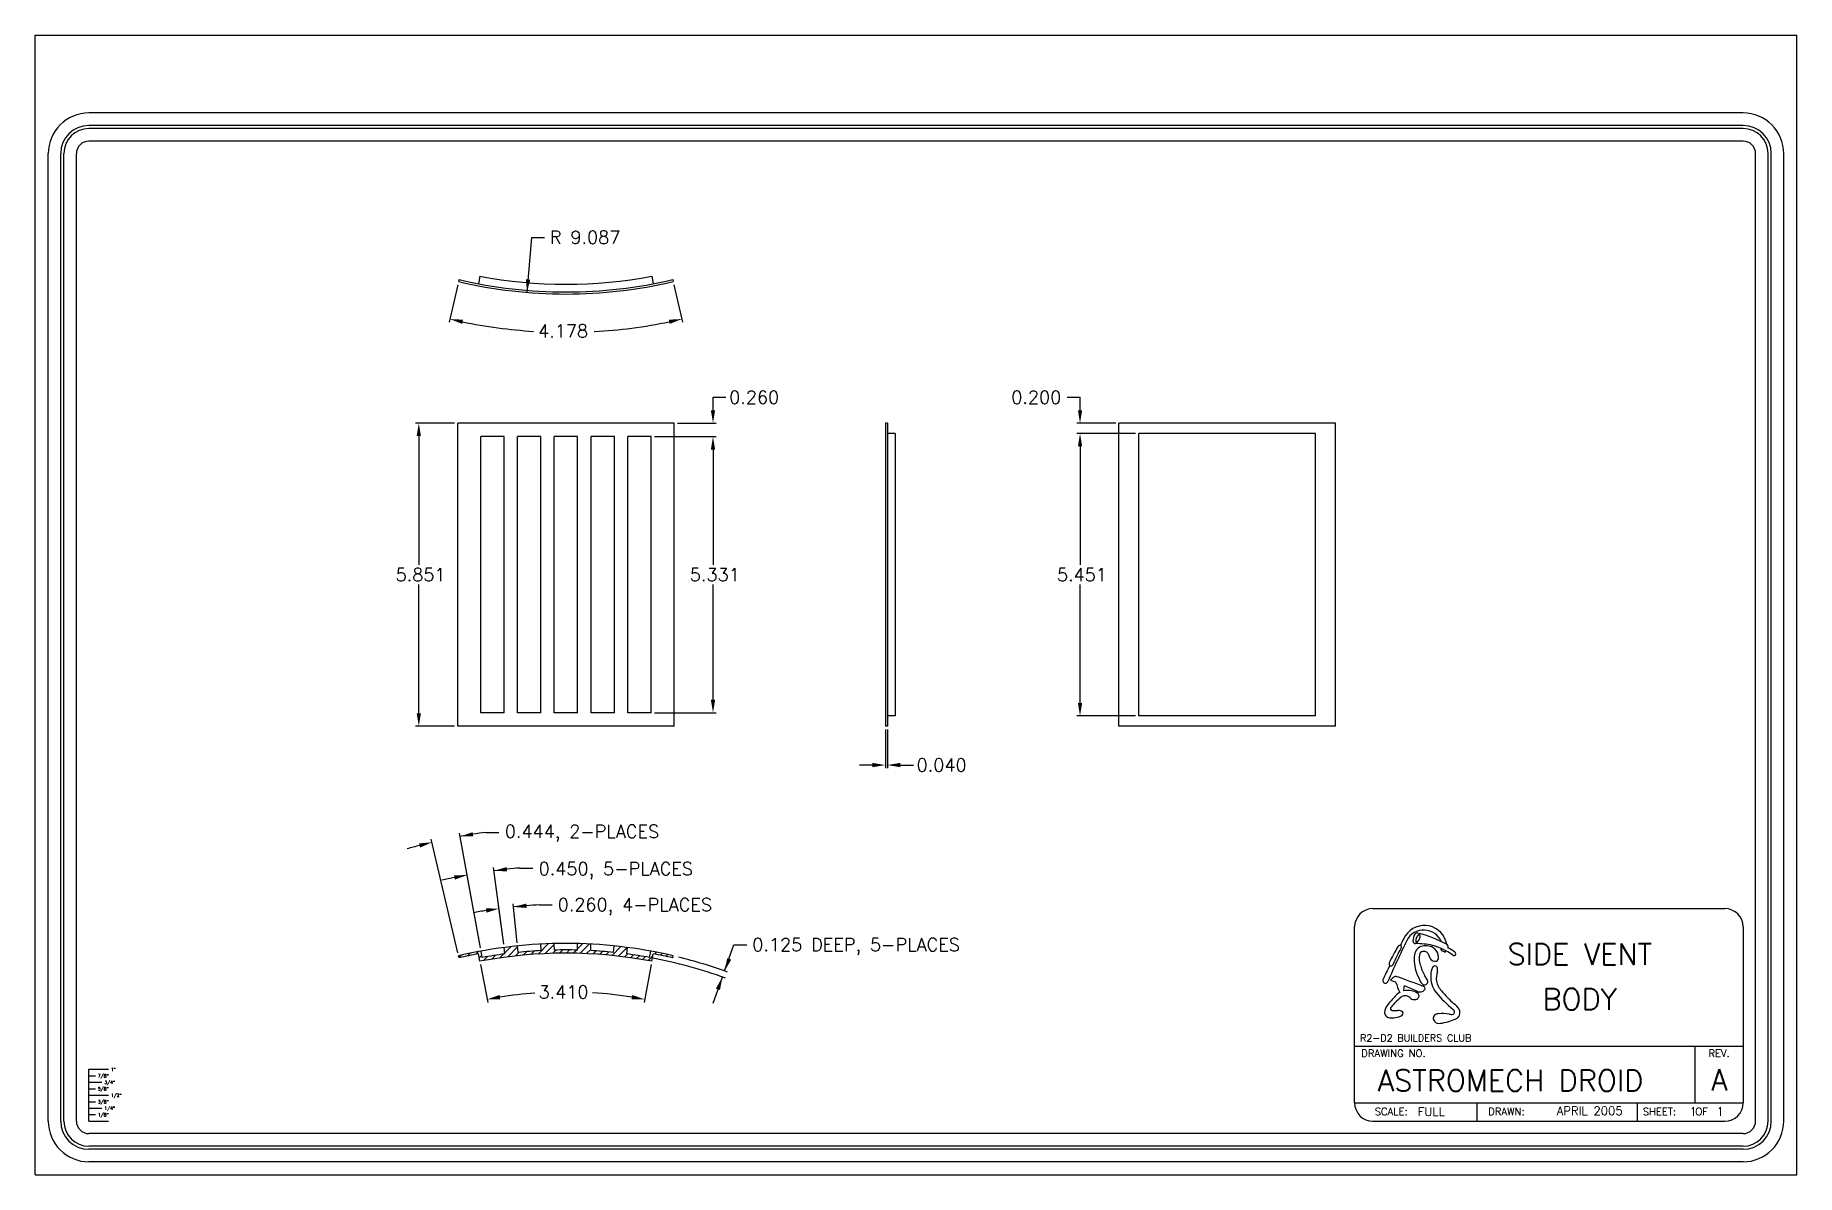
# Model space of a CAD drawing. Extents: x 0 to 34, y 0 to 22.
import ezdxf
from ezdxf.enums import TextEntityAlignment as Align

# ---------------------------------------------------------------- set-up
doc = ezdxf.new("R2010")
doc.units = 0
doc.layers.get('0').update_dxf_attribs({"linetype": 'CONTINUOUS'})
for name, color, linetype in [('BODY_-_SIDE_VENT', 7, 'CONTINUOUS'), ('DIMENSIONS', 1, 'CONTINUOUS'), ('FORM', 5, 'CONTINUOUS')]:
    doc.layers.add(name, color=color, linetype=linetype)
doc.styles.get("Standard").update_dxf_attribs({"font": 'simplex.shx'})

# ---------------------------------------------------------------- blocks, each defined once
blk = doc.blocks.new('*U0')
at = {"layer": 'DIMENSIONS'}
blk.add_text('5.451', height=0.25, dxfattribs=at).set_placement((19.72, 11.461))
blk = doc.blocks.new('*U1')
at = {"layer": 'DIMENSIONS'}
blk.add_text('5.851', height=0.25, dxfattribs=at).set_placement((6.957, 11.461))
blk = doc.blocks.new('*U2')
at = {"layer": 'DIMENSIONS'}
blk.add_text('5.331', height=0.25, dxfattribs=at).set_placement((12.635, 11.461))

msp = doc.modelspace()

# ---------------------------------------------------------------- linework, layer by layer
for p, q in [((0, 0), (0, 22)), ((0, 22), (34, 22)), ((34, 0), (34, 22)), ((1.036, 1.036), (1.036, 2.036)), ((1.036, 2.036), (1.411, 2.036)), ((1.036, 1.911), (1.161, 1.911)), ((1.036, 1.786), (1.286, 1.786)), ((1.036, 1.661), (1.161, 1.661)), ((1.036, 1.536), (1.411, 1.536)), ((1.036, 1.411), (1.161, 1.411)), ((1.036, 1.286), (1.286, 1.286)), ((1.036, 1.161), (1.161, 1.161)), ((1.036, 1.036), (1.411, 1.036)), ((0, 0), (34, 0))]:
    msp.add_line(p, q)
at = {"layer": 'BODY_-_SIDE_VENT'}
for p, q in [((8.583, 17.347), (8.555, 17.203)), ((11.903, 17.347), (11.93, 17.203)), ((8.181, 17.282), (8.172, 17.243)), ((12.304, 17.282), (12.313, 17.243)), ((12.332, 14.511), (8.154, 14.511)), ((8.154, 8.66), (8.154, 14.511)), ((12.332, 8.66), (12.332, 14.511)), ((16.449, 14.511), (16.409, 14.511)), ((16.409, 14.511), (16.409, 8.66)), ((16.449, 14.511), (16.449, 8.66)), ((16.597, 14.311), (16.449, 14.311)), ((16.597, 14.311), (16.597, 8.86)), ((20.916, 8.66), (20.916, 14.511)), ((25.094, 14.511), (20.916, 14.511)), ((21.3, 8.86), (21.3, 14.311)), ((24.71, 14.311), (21.3, 14.311)), ((24.71, 8.86), (24.71, 14.311)), ((25.094, 8.66), (25.094, 14.511)), ((8.598, 8.92), (8.598, 14.251)), ((9.048, 14.251), (8.598, 14.251)), ((9.048, 8.92), (9.048, 14.251)), ((9.308, 8.92), (9.308, 14.251)), ((9.758, 14.251), (9.308, 14.251)), ((9.758, 8.92), (9.758, 14.251)), ((10.018, 8.92), (10.018, 14.251)), ((10.468, 14.251), (10.018, 14.251)), ((10.468, 8.92), (10.468, 14.251)), ((10.728, 8.92), (10.728, 14.251)), ((11.178, 14.251), (10.728, 14.251)), ((11.178, 8.92), (11.178, 14.251)), ((11.438, 8.92), (11.438, 14.251)), ((11.888, 14.251), (11.438, 14.251)), ((11.888, 8.92), (11.888, 14.251)), ((9.048, 8.92), (8.598, 8.92)), ((9.758, 8.92), (9.308, 8.92)), ((10.468, 8.92), (10.018, 8.92)), ((11.178, 8.92), (10.728, 8.92)), ((11.888, 8.92), (11.438, 8.92)), ((16.597, 8.86), (16.449, 8.86)), ((24.71, 8.86), (21.3, 8.86)), ((12.332, 8.66), (8.154, 8.66)), ((16.449, 8.66), (16.409, 8.66)), ((25.094, 8.66), (20.916, 8.66)), ((9.705, 4.262), (9.903, 4.46)), ((9.758, 4.448), (9.764, 4.454)), ((9.764, 4.328), (9.758, 4.453)), ((9.845, 4.27), (10.018, 4.443)), ((10.021, 4.338), (10.018, 4.463)), ((10.464, 4.338), (10.468, 4.463)), ((10.465, 4.359), (10.566, 4.46)), ((10.513, 4.275), (10.693, 4.455)), ((10.721, 4.328), (10.727, 4.453)), ((8.181, 4.188), (8.172, 4.227)), ((8.18, 4.195), (8.224, 4.239)), ((8.341, 4.224), (8.393, 4.276)), ((8.508, 4.258), (8.558, 4.309)), ((8.583, 4.122), (8.555, 4.267)), ((8.57, 4.188), (8.621, 4.239)), ((8.629, 4.195), (8.607, 4.318)), ((8.65, 4.135), (8.727, 4.212)), ((8.81, 4.163), (8.885, 4.238)), ((8.967, 4.187), (9.04, 4.26)), ((9.067, 4.264), (9.051, 4.388)), ((9.065, 4.285), (9.184, 4.404)), ((9.12, 4.208), (9.311, 4.399)), ((9.271, 4.225), (9.341, 4.296)), ((9.322, 4.294), (9.309, 4.418)), ((9.418, 4.24), (9.487, 4.309)), ((9.563, 4.253), (9.631, 4.32)), ((9.983, 4.275), (10.047, 4.339)), ((10.118, 4.278), (10.182, 4.341)), ((10.252, 4.279), (10.314, 4.341)), ((10.383, 4.278), (10.445, 4.339)), ((10.641, 4.27), (10.722, 4.351)), ((10.767, 4.263), (10.826, 4.322)), ((10.891, 4.255), (10.949, 4.313)), ((11.014, 4.245), (11.072, 4.303)), ((11.135, 4.234), (11.305, 4.404)), ((11.163, 4.294), (11.176, 4.418)), ((11.175, 4.406), (11.186, 4.417)), ((11.255, 4.221), (11.423, 4.389)), ((11.373, 4.207), (11.429, 4.262)), ((11.418, 4.264), (11.434, 4.388)), ((11.49, 4.191), (11.545, 4.246)), ((11.605, 4.174), (11.66, 4.228)), ((11.72, 4.155), (11.774, 4.209)), ((11.832, 4.135), (11.922, 4.225)), ((11.856, 4.195), (11.879, 4.318)), ((11.878, 4.314), (11.881, 4.317)), ((11.903, 4.122), (11.93, 4.267)), ((11.959, 4.262), (11.993, 4.296)), ((12.069, 4.24), (12.103, 4.274)), ((12.179, 4.217), (12.212, 4.25)), ((12.287, 4.192), (12.31, 4.216)), ((12.304, 4.188), (12.313, 4.227))]:
    msp.add_line(p, q, dxfattribs=at)
for centre, radius, start, end in [((10.243, 26.091), 8.899, 259.25, 280.75), ((10.243, 26.091), 9.087, 256.83, 283.17), ((10.243, 26.091), 9.047, 256.83, 283.17), ((10.243, -4.621), 9.087, 76.83, 103.17), ((10.243, -4.621), 9.047, 100.75, 103.17), ((10.243, -4.621), 8.899, 79.25, 100.75), ((10.243, -4.621), 8.962, 97.5348, 100.3722), ((10.243, -4.621), 8.962, 93.0581, 95.8954), ((10.243, -4.621), 8.962, 88.5813, 91.4187), ((10.243, -4.621), 8.962, 84.1046, 86.9419), ((10.243, -4.621), 8.962, 79.6278, 82.4652), ((10.243, -4.621), 9.047, 76.83, 79.25)]:
    msp.add_arc(centre, radius, start, end, dxfattribs=at)
at = {"layer": 'DIMENSIONS'}
for p, q in [((9.578, 18.095), (9.49, 17.035)), ((9.578, 18.095), (9.828, 18.095)), ((8.158, 17.182), (7.989, 16.46)), ((12.327, 17.182), (12.496, 16.46)), ((13.082, 14.761), (13.082, 15.011)), ((13.082, 15.011), (13.332, 15.011)), ((19.916, 15.011), (20.166, 15.011)), ((20.166, 14.761), (20.166, 15.011)), ((8.091, 14.511), (7.341, 14.511)), ((12.394, 14.511), (13.144, 14.511)), ((20.854, 14.511), (20.104, 14.511)), ((21.238, 14.311), (20.104, 14.311)), ((21.238, 14.311), (20.104, 14.311)), ((7.404, 14.261), (7.404, 11.773)), ((11.95, 14.251), (13.144, 14.251)), ((11.95, 14.251), (13.144, 14.251)), ((13.082, 14.001), (13.082, 11.773)), ((13.082, 14.001), (13.082, 13.751)), ((20.166, 14.061), (20.166, 11.773)), ((20.166, 14.061), (20.166, 13.811)), ((7.404, 8.91), (7.404, 11.398)), ((13.082, 9.17), (13.082, 11.398)), ((20.166, 9.11), (20.166, 11.398)), ((11.95, 8.92), (13.144, 8.92)), ((21.238, 8.86), (20.104, 8.86)), ((8.091, 8.66), (7.341, 8.66)), ((16.409, 8.598), (16.409, 7.848)), ((16.449, 8.598), (16.449, 7.848)), ((16.159, 7.91), (15.909, 7.91)), ((16.699, 7.91), (16.949, 7.91)), ((8.158, 4.288), (7.645, 6.478)), ((8.595, 4.379), (8.19, 6.592)), ((8.695, 6.61), (8.945, 6.61)), ((8.595, 4.379), (8.326, 5.849)), ((9.043, 4.45), (8.847, 5.931)), ((9.352, 5.922), (9.602, 5.922)), ((9.043, 4.45), (8.944, 5.2)), ((9.303, 4.48), (9.225, 5.233)), ((9.73, 5.21), (9.98, 5.21)), ((13.305, 3.935), (13.485, 4.438)), ((13.485, 4.438), (13.735, 4.438)), ((8.594, 4.061), (8.734, 3.326)), ((11.891, 4.061), (11.751, 3.326)), ((13.083, 3.314), (13.263, 3.817))]:
    msp.add_line(p, q, dxfattribs=at)
for centre, radius, start, end in [((10.243, 26.091), 9.828, 258.2875, 266.3423), ((10.243, 26.091), 9.828, 273.1922, 281.7125), ((10.243, -4.621), 11.337, 97.845, 100.3722), ((10.243, -4.621), 11.337, 97.8451, 99.1086), ((10.243, -4.621), 11.337, 104.4335, 105.6971), ((10.243, -4.621), 10.581, 94.827, 97.5348), ((10.243, -4.621), 10.581, 94.8272, 96.181), ((10.243, -4.621), 10.581, 101.726, 103.0798), ((10.243, -4.621), 9.844, 98.99, 100.4451), ((10.243, -4.621), 9.844, 92.9849, 95.8954), ((10.243, -4.621), 9.844, 92.9851, 94.4403), ((10.243, -4.621), 8.962, 69.9092, 79.3931), ((10.243, -4.621), 9.087, 69.9092, 76.1634), ((10.243, -4.621), 8.151, 94.2011, 98.9926), ((10.243, -4.621), 8.151, 81.0074, 86.4021)]:
    msp.add_arc(centre, radius, start, end, dxfattribs=at)
for points in [[(9.555, 17.28), (9.472, 17.288), (9.49, 17.035)], [(8.239, 16.427), (8.256, 16.508), (8.003, 16.521)], [(12.229, 16.508), (12.247, 16.427), (12.482, 16.521)], [(13.04, 14.761), (13.123, 14.761), (13.082, 14.511)], [(20.125, 14.761), (20.208, 14.761), (20.166, 14.511)], [(7.362, 14.261), (7.445, 14.261), (7.404, 14.511)], [(20.125, 14.061), (20.208, 14.061), (20.166, 14.311)], [(20.125, 14.061), (20.208, 14.061), (20.166, 14.311)], [(13.04, 14.001), (13.123, 14.001), (13.082, 14.251)], [(13.04, 14.001), (13.123, 14.001), (13.082, 14.251)], [(7.362, 8.91), (7.445, 8.91), (7.404, 8.66)], [(13.04, 9.17), (13.123, 9.17), (13.082, 8.92)], [(20.125, 9.11), (20.208, 9.11), (20.166, 8.86)], [(16.159, 7.952), (16.159, 7.868), (16.409, 7.91)], [(16.699, 7.952), (16.699, 7.868), (16.449, 7.91)], [(8.455, 6.532), (8.441, 6.614), (8.201, 6.531)], [(7.407, 6.398), (7.427, 6.318), (7.66, 6.418)], [(8.084, 5.78), (8.1, 5.698), (8.338, 5.787)], [(9.108, 5.857), (9.098, 5.94), (8.855, 5.869)], [(8.698, 5.143), (8.71, 5.061), (8.952, 5.138)], [(9.484, 5.152), (9.477, 5.235), (9.231, 5.171)], [(13.434, 4.153), (13.357, 4.183), (13.305, 3.935)], [(13.138, 3.596), (13.217, 3.568), (13.263, 3.817)], [(8.976, 3.389), (8.961, 3.471), (8.722, 3.387)], [(11.524, 3.471), (11.509, 3.389), (11.763, 3.387)]]:
    msp.add_solid(points, dxfattribs=at)
at = {"layer": 'FORM'}
for p, q in [((32.964, 20.5), (1.036, 20.5)), ((32.964, 20.258), (1.036, 20.258)), ((32.964, 20.198), (1.036, 20.198)), ((32.964, 19.956), (1.036, 19.956)), ((0.25, 1.036), (0.25, 19.714)), ((0.492, 1.036), (0.492, 19.714)), ((0.552, 1.036), (0.552, 19.714)), ((0.794, 1.036), (0.794, 19.714)), ((33.206, 1.036), (33.206, 19.714)), ((33.448, 1.036), (33.448, 19.714)), ((33.508, 1.036), (33.508, 19.714)), ((33.75, 1.036), (33.75, 19.714)), ((32.964, 0.794), (1.036, 0.794)), ((32.964, 0.552), (1.036, 0.552)), ((32.964, 0.492), (1.036, 0.492)), ((32.964, 0.25), (1.036, 0.25))]:
    msp.add_line(p, q, dxfattribs=at)
at = {"layer": 'FORM', "linetype": 'CONTINUOUS'}
for p, q in [((25.819, 5.139), (32.611, 5.139)), ((25.466, 1.389), (25.466, 4.785)), ((32.964, 4.785), (32.964, 1.389)), ((25.466, 2.486), (32.964, 2.486)), ((32.03, 2.486), (32.03, 1.389)), ((25.466, 1.389), (32.964, 1.389)), ((27.823, 1.389), (27.823, 1.036)), ((30.922, 1.385), (30.922, 1.031)), ((25.819, 1.036), (32.611, 1.036))]:
    msp.add_line(p, q, dxfattribs=at)
at = {"layer": 'FORM', "color": 1}
msp.add_polyline3d([(26.719, 4.635, 0), (26.717, 4.635, 0), (26.716, 4.636, 0), (26.714, 4.636, 0), (26.713, 4.636, 0), (26.711, 4.636, 0), (26.709, 4.635, 0), (26.707, 4.635, 0), (26.705, 4.634, 0), (26.703, 4.633, 0), (26.701, 4.632, 0), (26.7, 4.631, 0), (26.698, 4.63, 0), (26.695, 4.628, 0), (26.693, 4.627, 0), (26.691, 4.625, 0), (26.689, 4.623, 0), (26.687, 4.621, 0), (26.685, 4.619, 0), (26.683, 4.616, 0), (26.681, 4.614, 0), (26.679, 4.611, 0), (26.677, 4.609, 0), (26.675, 4.606, 0), (26.673, 4.603, 0), (26.671, 4.6, 0), (26.669, 4.597, 0), (26.667, 4.594, 0), (26.665, 4.59, 0), (26.664, 4.587, 0), (26.662, 4.584, 0), (26.66, 4.58, 0), (26.659, 4.577, 0), (26.657, 4.573, 0), (26.656, 4.57, 0), (26.654, 4.566, 0), (26.653, 4.563, 0), (26.652, 4.559, 0), (26.651, 4.556, 0), (26.65, 4.552, 0), (26.649, 4.549, 0), (26.648, 4.545, 0), (26.648, 4.542, 0), (26.647, 4.539, 0), (26.646, 4.535, 0), (26.646, 4.532, 0), (26.646, 4.529, 0), (26.645, 4.526, 0), (26.645, 4.523, 0), (26.645, 4.52, 0), (26.645, 4.518, 0), (26.646, 4.515, 0), (26.646, 4.512, 0), (26.646, 4.51, 0), (26.647, 4.508, 0), (26.647, 4.506, 0), (26.648, 4.504, 0), (26.649, 4.502, 0), (26.65, 4.5, 0), (26.651, 4.499, 0), (26.652, 4.497, 0), (26.653, 4.496, 0), (26.654, 4.495, 0), (26.655, 4.494, 0), (26.657, 4.494, 0), (26.658, 4.493, 0), (26.66, 4.493, 0), (26.661, 4.492, 0), (26.663, 4.492, 0), (26.665, 4.493, 0), (26.667, 4.493, 0), (26.668, 4.493, 0), (26.67, 4.494, 0), (26.672, 4.495, 0), (26.674, 4.496, 0), (26.676, 4.497, 0), (26.678, 4.498, 0), (26.68, 4.5, 0), (26.682, 4.501, 0), (26.684, 4.503, 0), (26.686, 4.505, 0), (26.689, 4.507, 0), (26.691, 4.509, 0), (26.693, 4.512, 0), (26.695, 4.514, 0), (26.697, 4.517, 0), (26.699, 4.52, 0), (26.701, 4.522, 0), (26.703, 4.525, 0), (26.705, 4.528, 0), (26.707, 4.531, 0), (26.709, 4.535, 0), (26.71, 4.538, 0), (26.712, 4.541, 0), (26.714, 4.544, 0), (26.715, 4.548, 0), (26.717, 4.551, 0), (26.718, 4.555, 0), (26.72, 4.558, 0), (26.721, 4.562, 0), (26.722, 4.565, 0), (26.724, 4.569, 0), (26.725, 4.572, 0), (26.726, 4.576, 0), (26.727, 4.579, 0), (26.727, 4.583, 0), (26.728, 4.586, 0), (26.729, 4.589, 0), (26.729, 4.593, 0), (26.73, 4.596, 0), (26.73, 4.599, 0), (26.73, 4.602, 0), (26.73, 4.605, 0), (26.73, 4.608, 0), (26.73, 4.611, 0), (26.73, 4.613, 0), (26.73, 4.616, 0), (26.729, 4.618, 0), (26.729, 4.62, 0), (26.728, 4.622, 0), (26.728, 4.624, 0), (26.727, 4.626, 0), (26.726, 4.628, 0), (26.725, 4.63, 0), (26.724, 4.631, 0), (26.723, 4.632, 0), (26.721, 4.633, 0), (26.72, 4.634, 0), (26.719, 4.635, 0)], dxfattribs=at)
at = {"layer": 'FORM'}
for centre, radius, start, end in [((1.036, 19.714), 0.786, 90, 180), ((32.964, 19.714), 0.786, 0, 90), ((1.036, 19.714), 0.544, 90, 180), ((1.036, 19.714), 0.484, 90, 180), ((32.964, 19.714), 0.544, 0, 90), ((32.964, 19.714), 0.484, 0, 90), ((1.036, 19.714), 0.242, 90, 180), ((32.964, 19.714), 0.242, 0, 90), ((1.036, 1.036), 0.786, 180, 270), ((1.036, 1.036), 0.544, 180, 270), ((1.036, 1.036), 0.484, 180, 270), ((1.036, 1.036), 0.242, 180, 270), ((32.964, 1.036), 0.786, 270, 0), ((32.964, 1.036), 0.544, 270, 0), ((32.964, 1.036), 0.484, 270, 0), ((32.964, 1.036), 0.242, 270, 0)]:
    msp.add_arc(centre, radius, start, end, dxfattribs=at)
at = {"layer": 'FORM', "linetype": 'CONTINUOUS'}
for centre, start, end in [((25.819, 4.785), 90, 180), ((32.611, 4.785), 360, 90), ((25.819, 1.389), 180, 270), ((32.611, 1.389), 270, 0)]:
    msp.add_arc(centre, 0.354, start, end, dxfattribs=at)
at = {"layer": 'FORM', "color": 7}
for centre, radius, start, end in [((26.812, 4.376), 0.437, 18.2326, 154.6361), ((41.131, -2.76), 16.366, 153.5831, 156.6069), ((38.767, -1.91), 13.944, 152.341, 152.9694), ((26.788, 4.378), 0.346, 85.4854, 155.5007), ((26.839, 4.135), 0.287, 54.1043, 102.9674), ((26.803, 4.352), 0.371, 23.4687, 88.1516), ((26.943, 4.421), 0.299, 5.638, 17.7915), ((27.349, 4.15), 0.733, 172.3003, 200.1263), ((26.806, 4.234), 0.183, 99.8697, 175.5952), ((27.147, 4.185), 0.434, 171.5259, 197.4947), ((26.792, 4.237), 0.0754, 100.0375, 170.9848), ((26.794, 4.129), 0.183, 68.785, 94.7421), ((26.769, 4.198), 0.137, 20.1831, 47.8338), ((26.537, 4.078), 0.397, 14.2811, 24.9473), ((27.017, 4.231), 0.11, 210.2865, 287.2592), ((26.855, 4.191), 0.232, 0.8907, 49.1139), ((27.026, 4.184), 0.0619, 291.9673, 10.2011), ((27.145, 4.342), 0.0112, 157.3748, 243.1832), ((26.96, 4.435), 0.196, 333.247, 339.1268), ((27.406, 4.821), 0.556, 241.5397, 249.3399), ((27.212, 4.306), 0.00616, 246.7424, 343.5507), ((26.943, 4.421), 0.299, 336.9972, 341.1119), ((26.06, 3.749), 0.0515, 161.1287, 346.893), ((38.924, -2.364), 14.294, 153.3711, 154.604), ((26.18, 3.761), 0.0144, 120.5491, 251.4839), ((26.449, 3.497), 0.39, 124.2548, 135.0129), ((24.241, -1.633), 5.717, 69.2866, 70.2231), ((26.259, 3.789), 0.0427, 76.4452, 134.3635), ((21.565, -9.53), 14.164, 68.3272, 70.6061), ((27.873, 4.354), 1.295, 200.6463, 210.0465), ((27.648, 4.305), 0.949, 195.3231, 209.2908), ((26.813, 3.73), 0.0649, 201.5645, 38.0941), ((26.089, 3.35), 0.881, 28.4319, 33.8655), ((27.413, 3.819), 0.479, 175.9752, 218.045), ((27.21, 3.867), 0.275, 149.9608, 183.0164), ((27.017, 3.98), 0.0521, 69.7642, 151.8988), ((27.011, 3.976), 0.0578, 357.6694, 65.2511), ((27.497, 3.782), 0.454, 162.8186, 185.355), ((26.875, 3.965), 0.194, 345.3619, 2.6057), ((28.683, 1.21), 3.307, 137.4564, 141.4055), ((26.536, 3.195), 0.383, 121.505, 139.0958), ((26.76, 2.895), 0.666, 126.6804, 139.7871), ((28.007, 4.265), 1.829, 197.5192, 203.9815), ((26.439, 3.322), 0.132, 90, 125.5975), ((25.872, 3.682), 0.556, 346.5241, 356.715), ((26.482, 3.04), 0.517, 81.0168, 97.6796), ((24.241, -1.633), 5.717, 64.8574, 67.5151), ((26.454, 3.377), 0.0781, 63.4627, 100.742), ((26.46, 3.336), 0.115, 50.0038, 75.5417), ((26.667, 3.54), 0.176, 221.1819, 237.6838), ((26.515, 3.245), 0.309, 58.748, 81.1062), ((26.641, 3.45), 0.0653, 277.7057, 342.6988), ((26.722, 3.647), 0.117, 243.4858, 285.1066), ((26.657, 3.459), 0.054, 329.1857, 69.5272), ((26.739, 3.631), 0.0973, 277.7873, 324.4296), ((26.787, 3.596), 0.0385, 325.5245, 75.3405), ((28.933, 5.094), 2.463, 219.6028, 230.5002), ((27.446, 3.828), 0.411, 192.3535, 222.302), ((28.863, 4.97), 2.23, 219.5063, 228.4276), ((26.286, 3.118), 0.243, 140.5469, 175.5193), ((26.114, 3.136), 0.0698, 178.8843, 204.47), ((26.135, 3.126), 0.0871, 192.6455, 248.2224), ((26.187, 3.211), 0.0321, 124.2549, 201.2233), ((26.196, 3.215), 0.0419, 201.8253, 267.1645), ((27.364, 2.195), 1.586, 134.541, 138.9147), ((26.248, 3.546), 0.377, 261.666, 278.334), ((26.307, 3.035), 0.137, 52.9907, 91.7489), ((26.284, 3.185), 0.141, 283.5752, 324.5897), ((26.364, 3.118), 0.0374, 337.1416, 47.565), ((26.621, 3.524), 0.141, 250.0839, 281.7545), ((27.079, 3.014), 0.0956, 88.4325, 186.6263), ((27.16, 2.249), 0.864, 81.4266, 95.2081), ((27.339, 3.331), 0.234, 257.5181, 277.231), ((27.32, 3.133), 0.0757, 12.0254, 52.1436), ((27.352, 3.139), 0.0431, 292.2603, 12.8674), ((27.142, 2.973), 0.407, 32.9711, 53.7284), ((27.363, 3.132), 0.136, 287.7475, 27.3521), ((26.172, 3.198), 0.168, 245.4026, 275.4098), ((26.169, 3.669), 0.639, 271.6993, 283.3954), ((27.094, 3.034), 0.114, 195.7266, 285.3807), ((26.959, 4.045), 1.133, 278.3733, 293.1521)]:
    msp.add_arc(centre, radius, start, end, dxfattribs=at)
at = {"layer": 'FORM', "color": 5}
for centre, radius, start, end in [((26.336, 4.395), 0.0338, 335.3232, 152.6722), ((26.804, 4.524), 0.212, 145.6086, 184.3667), ((26.641, 4.511), 0.0484, 183.998, 273.3138), ((26.673, 4.615), 0.0528, 75.2447, 147.693), ((26.633, 2.797), 1.666, 78.393, 89.648), ((26.045, 2.202), 2.547, 61.6372, 75.392), ((26.615, 3.182), 1.296, 54.9325, 74.1529), ((27.206, 4.4), 0.0644, 342.6983, 41.6728), ((26.169, 4.073), 0.0386, 152.1811, 330.991), ((28.912, 2.808), 3.06, 148.4149, 155.1985), ((29.504, 2.599), 3.609, 150.4088, 156.2074), ((26.957, 3.713), 0.736, 52.7669, 65.0636), ((27.383, 4.269), 0.0361, 227.6203, 57.4121)]:
    msp.add_arc(centre, radius, start, end, dxfattribs=at)

# ---------------------------------------------------------------- block references
for name in ['*U1', '*U2', '*U0']:
    msp.add_blockref(name, (0, 0))

# ---------------------------------------------------------------- texts
for s, p in [('1"', (1.46, 2.003)), ('7/8"', (1.21, 1.878)), ('5/8"', (1.21, 1.628)), ('3/4"', (1.335, 1.753)), ('3/8"', (1.21, 1.378)), ('1/2"', (1.46, 1.503)), ('1/8"', (1.21, 1.128)), ('1/4"', (1.335, 1.253))]:
    msp.add_text(s, height=0.0625).set_placement(p)
at = {"layer": 'DIMENSIONS'}
for s, p in [('R 9.087', (9.933, 17.975)), ('4.178', (9.706, 16.166)), ('0.260', (13.394, 14.886)), ('0.200', (18.839, 14.886)), ('0.040', (17.012, 7.785)), ('0.444, 2-PLACES', (9.064, 6.504)), ('0.450, 5-PLACES', (9.717, 5.785)), ('0.260, 4-PLACES', (10.084, 5.09)), ('0.125 DEEP, 5-PLACES', (13.84, 4.319)), ('3.410', (9.715, 3.404))]:
    msp.add_text(s, height=0.25, dxfattribs=at).set_placement(p)
at = {"layer": 'FORM'}
for s, p in [('SIDE VENT', (29.811, 4.054)), ('BODY', (29.811, 3.187))]:
    msp.add_text(s, height=0.4094, dxfattribs=at).set_placement(p, align=Align.CENTER)
at = {"layer": 'FORM', "color": 7}
msp.add_text('R2-D2 BUILDERS CLUB', height=0.13538, dxfattribs=at).set_placement((25.572, 2.571))
at = {"layer": 'FORM', "linetype": 'CONTINUOUS'}
for s, height, p in [('DRAWING NO.', 0.14148, (25.595, 2.274)), ('SCALE:', 0.1415, (25.854, 1.151)), ('DRAWN:', 0.1415, (28.044, 1.151)), ('SHEET:   OF', 0.14148, (31.028, 1.15))]:
    msp.add_text(s, height=height, dxfattribs=at).set_placement(p)
msp.add_text('REV.', height=0.1415, dxfattribs=at).set_placement((32.501, 2.274), align=Align.CENTER)
at = {"layer": 'FORM'}
for s, height, p in [('ASTROMECH DROID', 0.40938, (25.912, 1.614)), ('A', 0.409, (32.347, 1.63)), ('FULL', 0.1638, (26.686, 1.136)), ('1   1', 0.1638, (31.932, 1.14))]:
    msp.add_text(s, height=height, dxfattribs=at).set_placement(p)
msp.add_text('APRIL 2005', height=0.1638, dxfattribs=at).set_placement((30.639, 1.153), align=Align.RIGHT)

doc.saveas('drawing.dxf')
